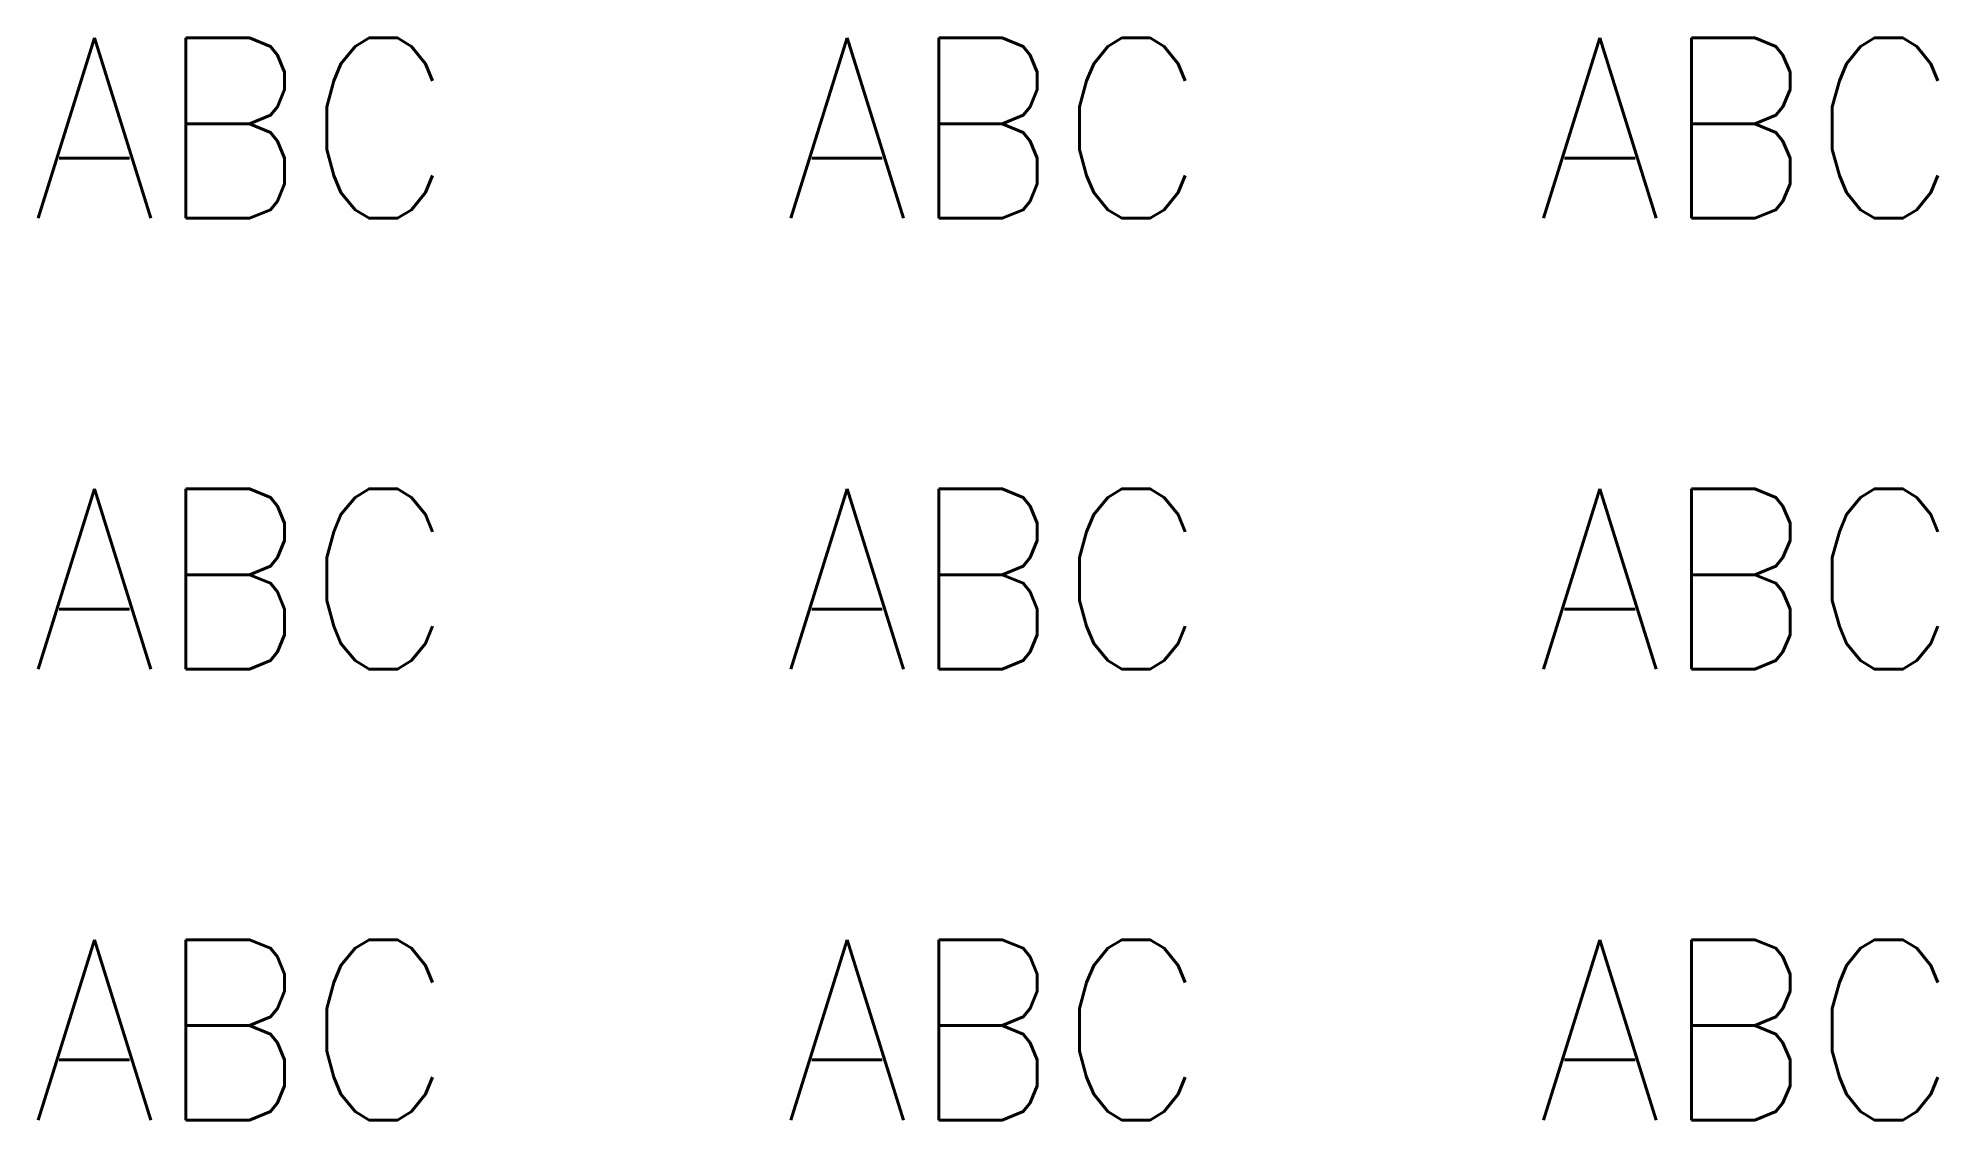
# Model space of a CAD drawing. Header units: millimetres. Extents: x -13 to 92, y -40 to 20.
import ezdxf
from ezdxf.enums import TextEntityAlignment as Align

# ---------------------------------------------------------------- set-up
doc = ezdxf.new("R2010")
doc.units = ezdxf.units.MM
doc.layers.get('0').update_dxf_attribs({"lineweight": 25, "true_color": 0xffffff})
doc.styles.add('textstyle11', font='Standard')
doc.styles.add('textstyle12', font='Standard')
doc.styles.add('textstyle13', font='Standard')
doc.styles.add('textstyle14', font='Standard')
doc.styles.add('textstyle15', font='Standard')
doc.styles.add('textstyle16', font='Standard')
doc.styles.add('textstyle17', font='Standard')
doc.styles.add('textstyle18', font='Standard')
doc.styles.add('textstyle19', font='Standard')

msp = doc.modelspace()

# ---------------------------------------------------------------- texts
at = {"style": 'textstyle11'}
msp.add_text('ABC', height=10, dxfattribs=at).set_placement((10, 20), align=Align.TOP_RIGHT)
at = {"style": 'textstyle13'}
msp.add_text('ABC', height=10, dxfattribs=at).set_placement((40, 20), align=Align.TOP_CENTER)
at = {"style": 'textstyle17'}
msp.add_text('ABC', height=10, dxfattribs=at).set_placement((70, 20), align=Align.TOP_LEFT)
at = {"style": 'textstyle18'}
msp.add_text('ABC', height=10, dxfattribs=at).set_placement((10, -10), align=Align.MIDDLE_RIGHT)
at = {"style": 'textstyle14'}
msp.add_text('ABC', height=10, dxfattribs=at).set_placement((40, -10), align=Align.MIDDLE_CENTER)
at = {"style": 'textstyle15'}
msp.add_text('ABC', height=10, dxfattribs=at).set_placement((70, -10), align=Align.MIDDLE_LEFT)
at = {"style": 'textstyle19'}
msp.add_text('ABC', height=10, dxfattribs=at).set_placement((10, -40), align=Align.RIGHT)
at = {"style": 'textstyle12'}
msp.add_text('ABC', height=10, dxfattribs=at).set_placement((40, -40), align=Align.CENTER)
at = {"style": 'textstyle16'}
msp.add_text('ABC', height=10, dxfattribs=at).set_placement((70, -40))

doc.saveas('drawing.dxf')
